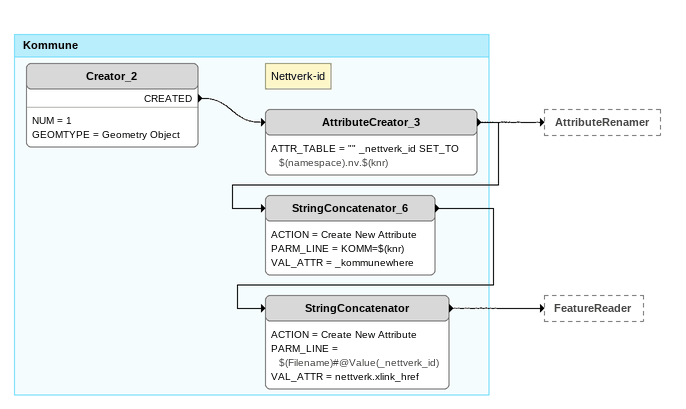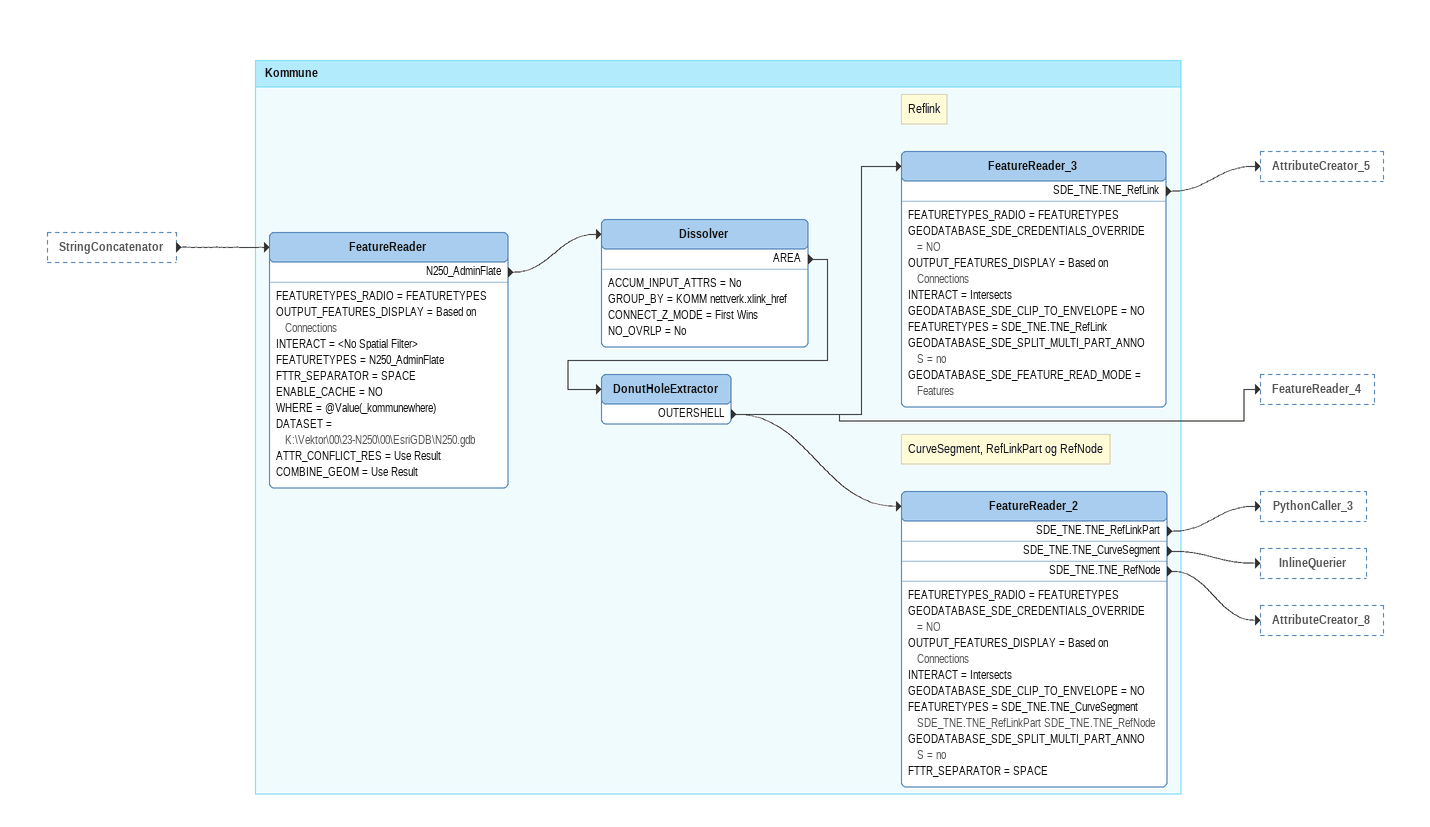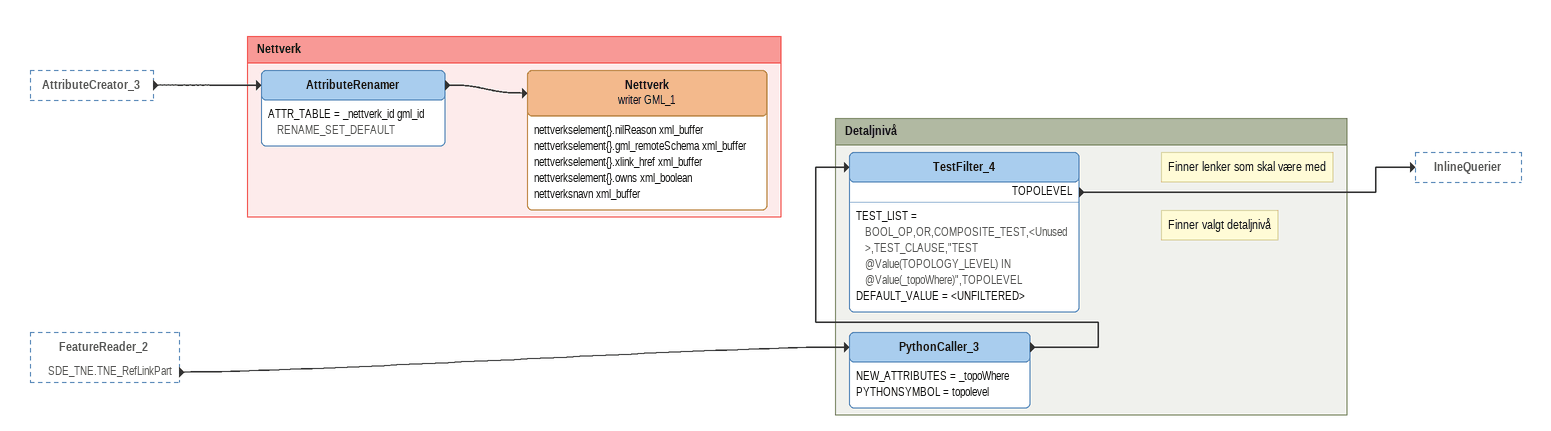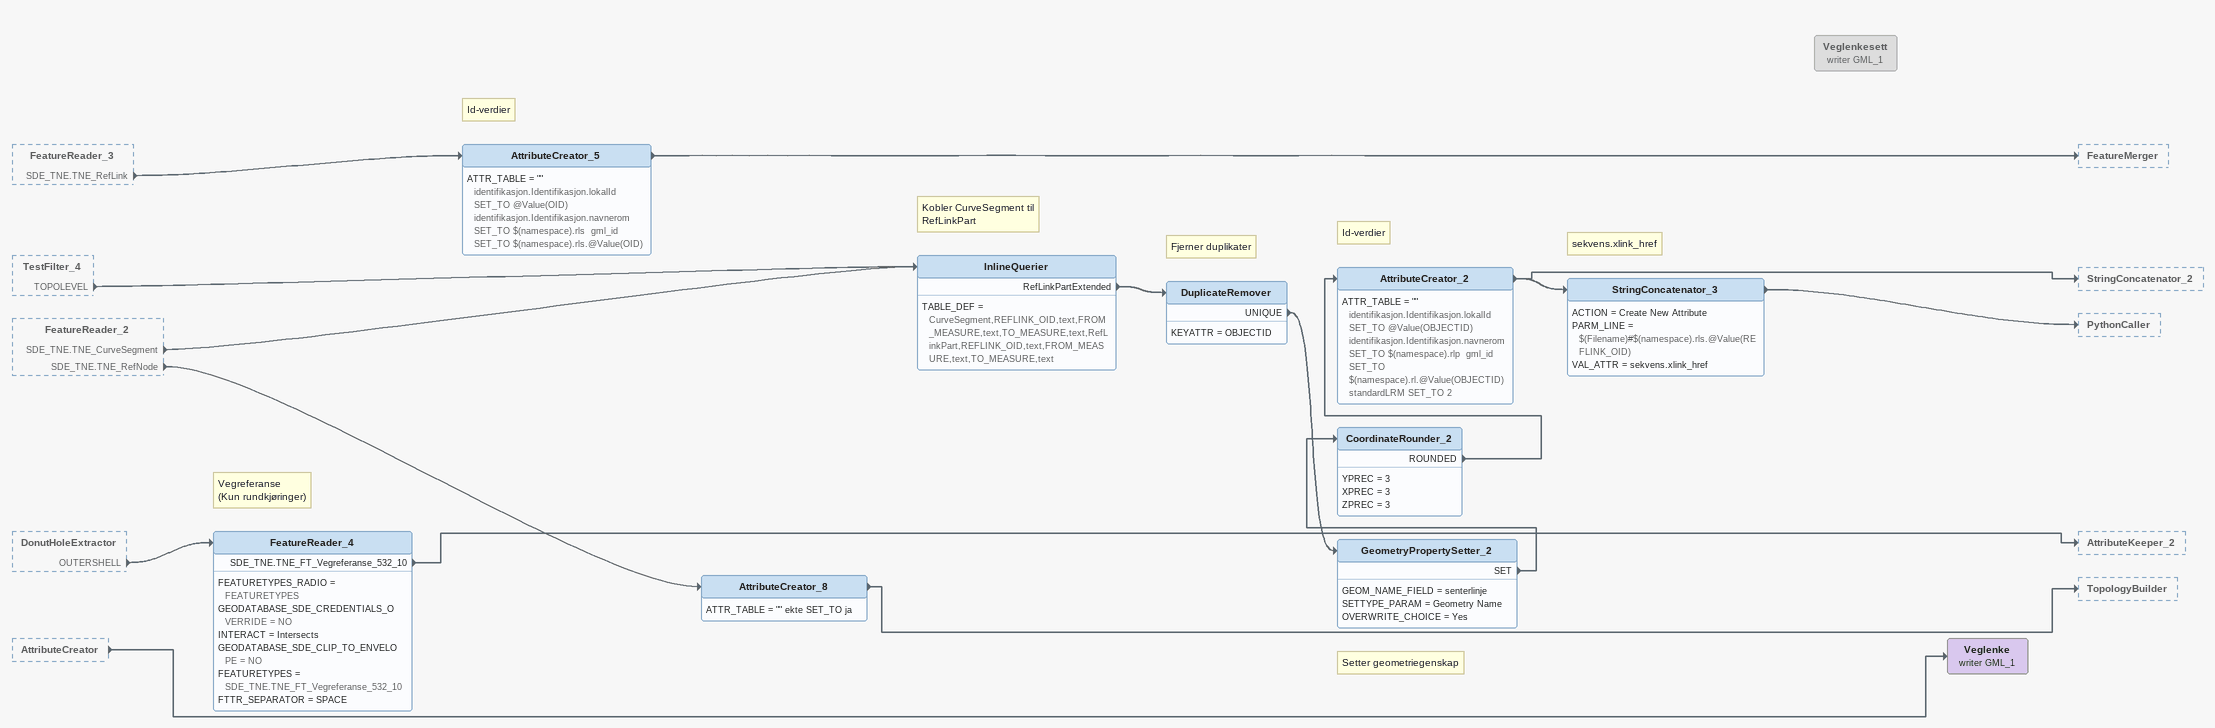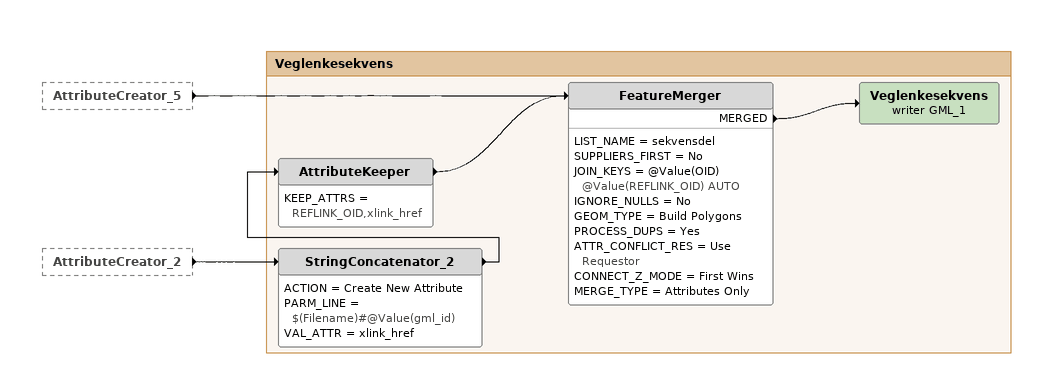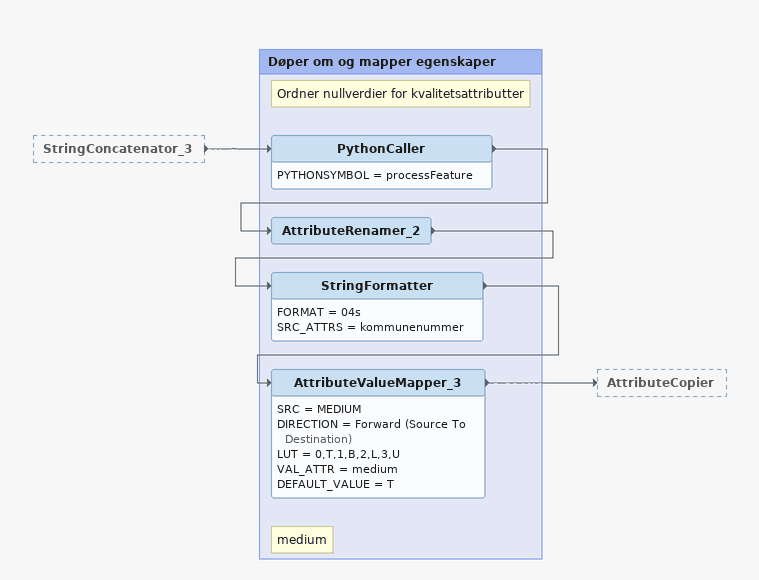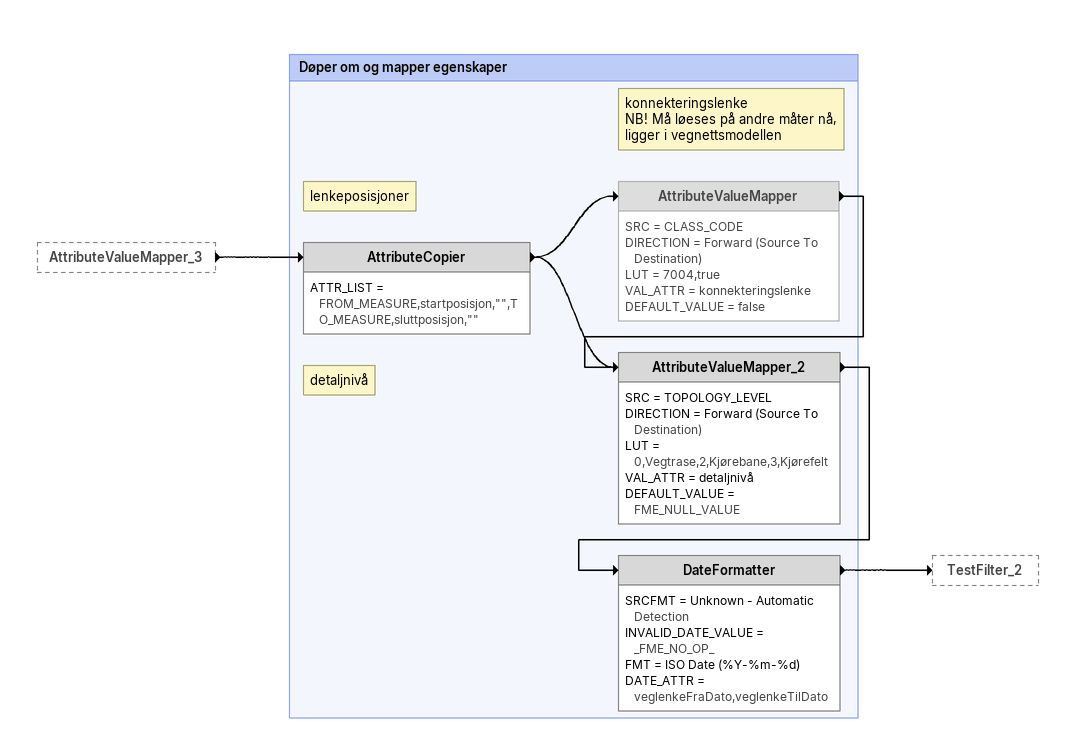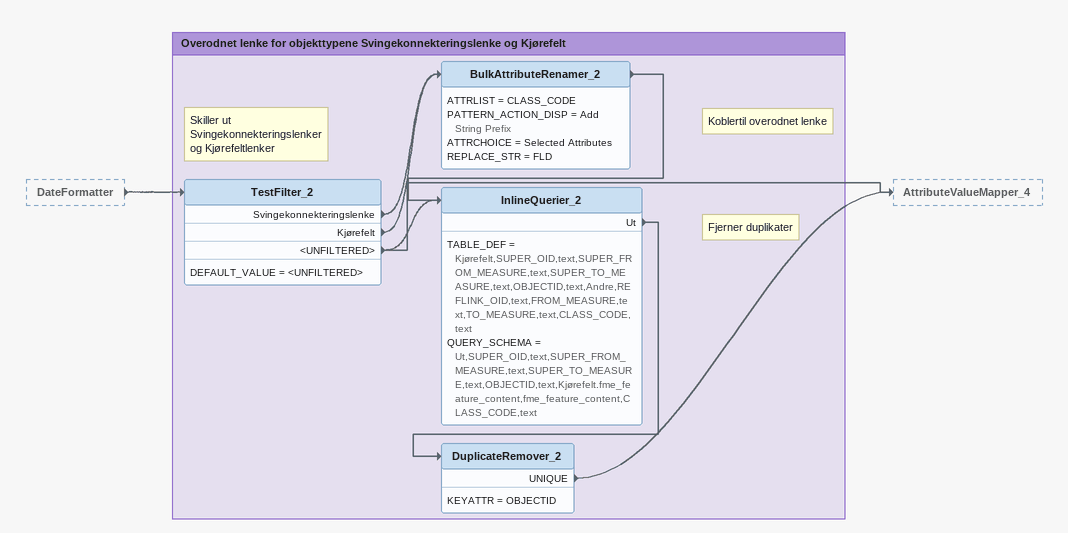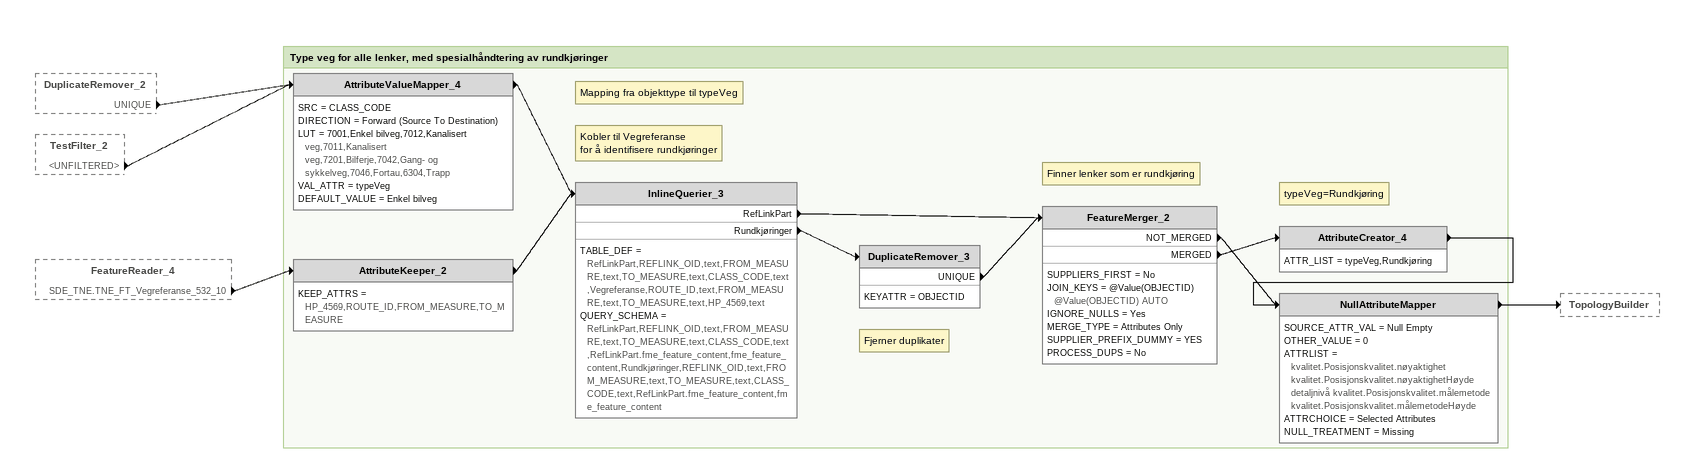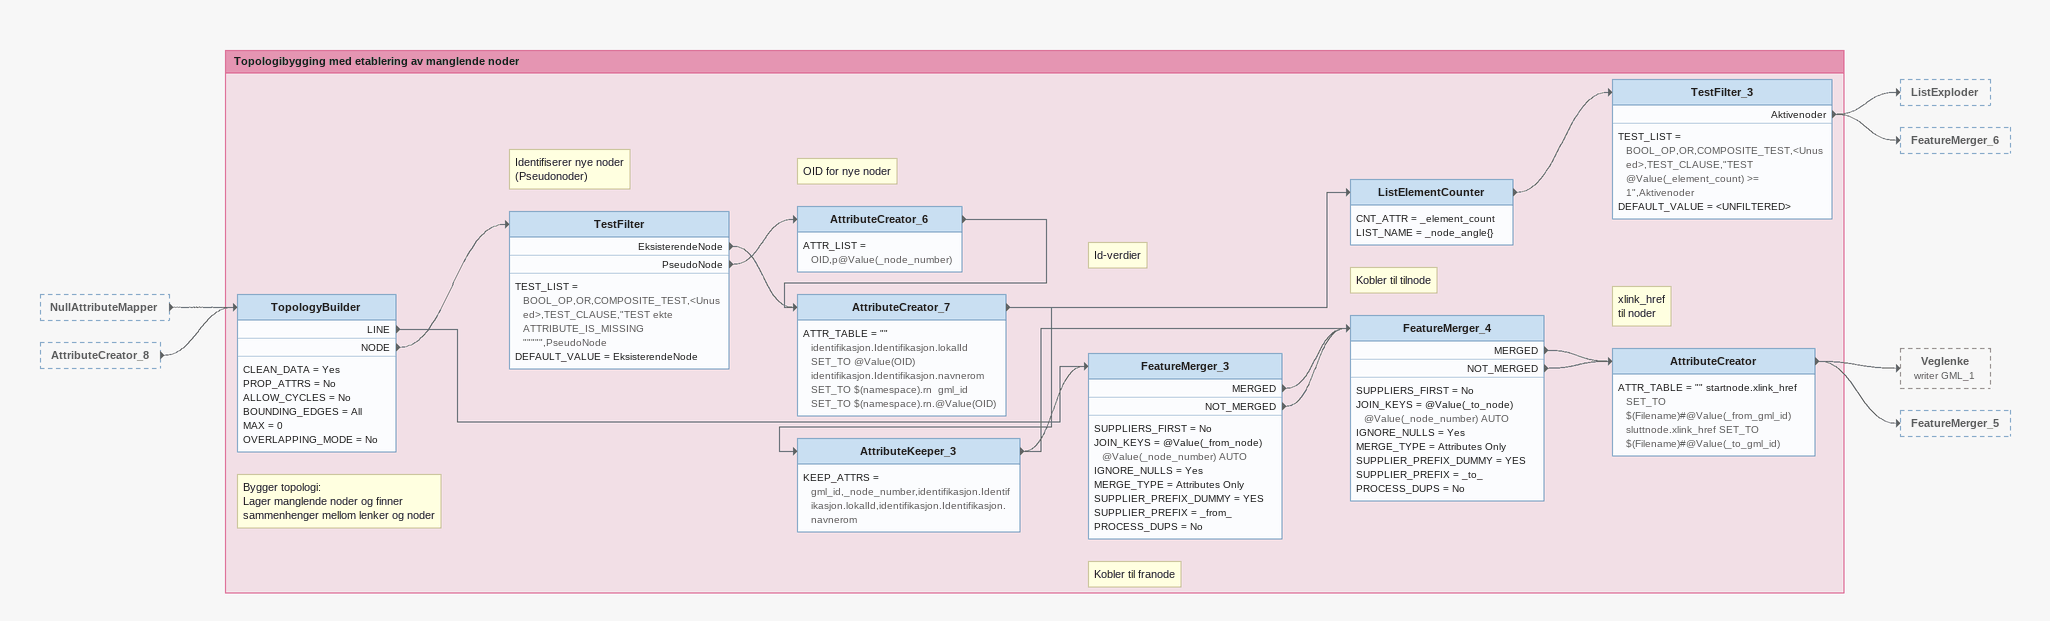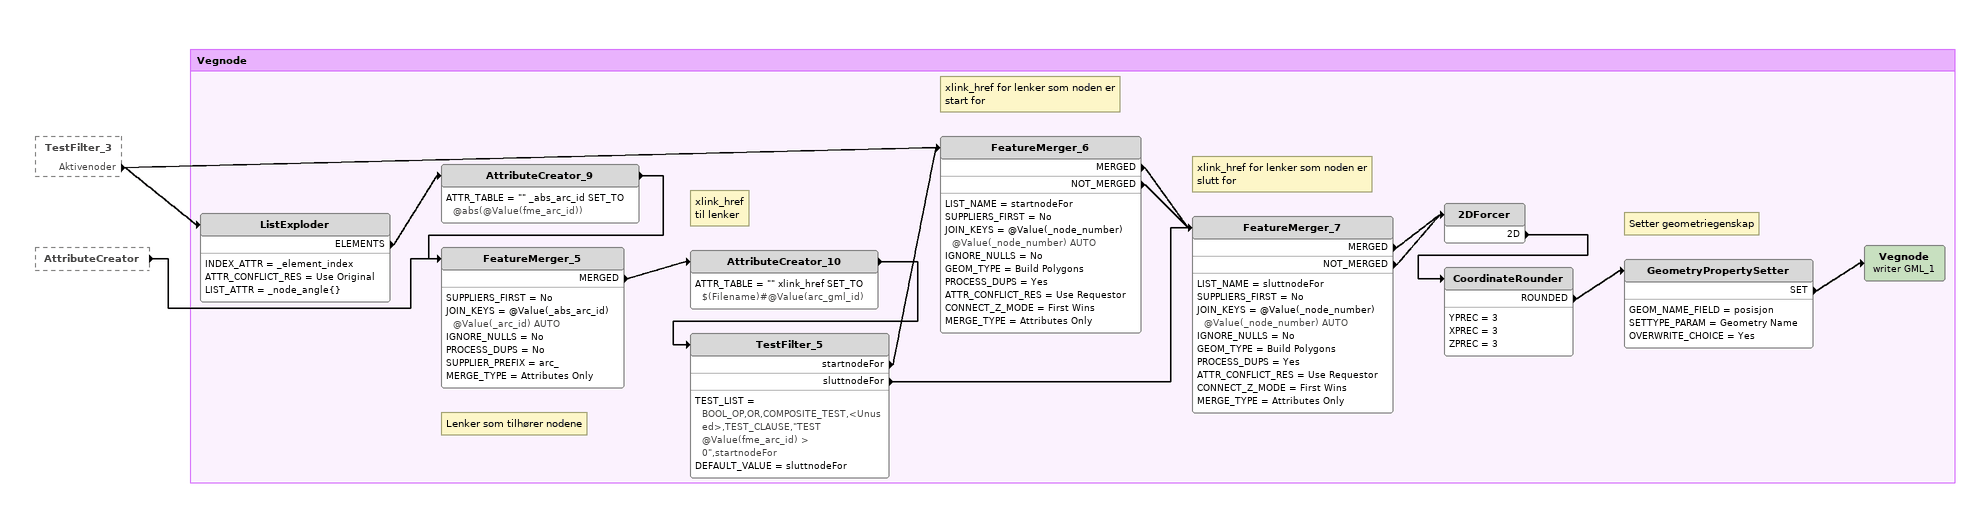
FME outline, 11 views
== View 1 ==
Bookmark: Kommune
Creator_2
    NUM = 1
    GEOMTYPE = Geometry Object
    CREATED -> AttributeCreator_3
Note: Nettverk-id
AttributeCreator_3
    ATTR_TABLE = "" _nettverk_id SET_TO $(namespace).nv.$(knr)
    -> AttributeRenamer
    -> StringConcatenator_6
StringConcatenator_6
    ACTION = Create New Attribute
    PARM_LINE = KOMM=$(knr)
    VAL_ATTR = _kommunewhere
    -> StringConcatenator
StringConcatenator
    ACTION = Create New Attribute
    PARM_LINE = $(Filename)#@Value(_nettverk_id)
    VAL_ATTR = nettverk.xlink_href
    -> FeatureReader

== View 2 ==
StringConcatenator [outside]
    -> FeatureReader

Bookmark: Kommune
FeatureReader
    FEATURETYPES_RADIO = FEATURETYPES
    OUTPUT_FEATURES_DISPLAY = Based on Connections
    INTERACT = <No Spatial Filter>
    FEATURETYPES = N250_AdminFlate
    FTTR_SEPARATOR = SPACE
    ENABLE_CACHE = NO
    WHERE = @Value(_kommunewhere)
    DATASET = K:\Vektor\00\23-N250\00\EsriGDB\N250.gdb
    ATTR_CONFLICT_RES = Use Result
    COMBINE_GEOM = Use Result
    N250_AdminFlate -> Dissolver
Dissolver
    ACCUM_INPUT_ATTRS = No
    GROUP_BY = KOMM nettverk.xlink_href
    CONNECT_Z_MODE = First Wins
    NO_OVRLP = No
    AREA -> DonutHoleExtractor
DonutHoleExtractor
    OUTERSHELL -> FeatureReader_2
    OUTERSHELL -> FeatureReader_3
    OUTERSHELL -> FeatureReader_4
Note: Reflink
FeatureReader_3
    FEATURETYPES_RADIO = FEATURETYPES
    GEODATABASE_SDE_CREDENTIALS_OVERRIDE = NO
    OUTPUT_FEATURES_DISPLAY = Based on Connections
    INTERACT = Intersects
    GEODATABASE_SDE_CLIP_TO_ENVELOPE = NO
    FEATURETYPES = SDE_TNE.TNE_RefLink
    GEODATABASE_SDE_SPLIT_MULTI_PART_ANNOS = no
    GEODATABASE_SDE_FEATURE_READ_MODE = Features
    SDE_TNE.TNE_RefLink -> AttributeCreator_5
Note: CurveSegment, RefLinkPart og RefNode
FeatureReader_2
    FEATURETYPES_RADIO = FEATURETYPES
    GEODATABASE_SDE_CREDENTIALS_OVERRIDE = NO
    OUTPUT_FEATURES_DISPLAY = Based on Connections
    INTERACT = Intersects
    GEODATABASE_SDE_CLIP_TO_ENVELOPE = NO
    FEATURETYPES = SDE_TNE.TNE_CurveSegment SDE_TNE.TNE_RefLinkPart SDE_TNE.TNE_RefNode
    GEODATABASE_SDE_SPLIT_MULTI_PART_ANNOS = no
    FTTR_SEPARATOR = SPACE
    SDE_TNE.TNE_RefLinkPart -> PythonCaller_3
    SDE_TNE.TNE_CurveSegment -> InlineQuerier
    SDE_TNE.TNE_RefNode -> AttributeCreator_8

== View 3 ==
AttributeCreator_3 [outside]
    -> AttributeRenamer
FeatureReader_2 [outside]
    SDE_TNE.TNE_RefLinkPart -> PythonCaller_3

Bookmark: Nettverk
AttributeRenamer
    ATTR_TABLE = _nettverk_id gml_id RENAME_SET_DEFAULT
    -> Nettverk (writer GML_1)
Nettverk (writer GML_1)
    attributes: nettverkselement{}.nilReason xml_buffer, nettverkselement{}.gml_remoteSchema xml_buffer, nettverkselement{}.xlink_href xml_buffer, nettverkselement{}.owns xml_boolean, nettverksnavn xml_buffer

Bookmark: Detaljnivå
Note: Finner valgt detaljnivå
PythonCaller_3
    NEW_ATTRIBUTES = _topoWhere
    PYTHONSYMBOL = topolevel
    -> TestFilter_4
Note: Finner lenker som skal være med
TestFilter_4
    TEST_LIST = BOOL_OP,OR,COMPOSITE_TEST,<Unused>,TEST_CLAUSE,"TEST @Value(TOPOLOGY_LEVEL) IN @Value(_topoWhere)",TOPOLEVEL
    DEFAULT_VALUE = <UNFILTERED>
    TOPOLEVEL -> InlineQuerier

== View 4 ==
FeatureReader_3 [outside]
    SDE_TNE.TNE_RefLink -> AttributeCreator_5
TestFilter_4 [outside]
    TOPOLEVEL -> InlineQuerier
FeatureReader_2 [outside]
    SDE_TNE.TNE_CurveSegment -> InlineQuerier
    SDE_TNE.TNE_RefNode -> AttributeCreator_8
DonutHoleExtractor [outside]
    OUTERSHELL -> FeatureReader_4
AttributeCreator [outside]
    -> Veglenke (writer GML_1)
Note: Id-verdier
AttributeCreator_5
    ATTR_TABLE = "" identifikasjon.Identifikasjon.lokalId SET_TO @Value(OID)  identifikasjon.Identifikasjon.navnerom SET_TO $(namespace).rls  gml_id SET_TO $(namespace).rls.@Value(OID)
    -> FeatureMerger
Note: Kobler CurveSegment til / RefLinkPart
InlineQuerier
    TABLE_DEF = CurveSegment,REFLINK_OID,text,FROM_MEASURE,text,TO_MEASURE,text,RefLinkPart,REFLINK_OID,text,FROM_MEASURE,text,TO_MEASURE,text
    RefLinkPartExtended -> DuplicateRemover
Note: Fjerner duplikater
DuplicateRemover
    KEYATTR = OBJECTID
    UNIQUE -> GeometryPropertySetter_2
Note: Setter geometriegenskap
GeometryPropertySetter_2
    GEOM_NAME_FIELD = senterlinje
    SETTYPE_PARAM = Geometry Name
    OVERWRITE_CHOICE = Yes
    SET -> CoordinateRounder_2
CoordinateRounder_2
    YPREC = 3
    XPREC = 3
    ZPREC = 3
    ROUNDED -> AttributeCreator_2
Note: Id-verdier
AttributeCreator_2
    ATTR_TABLE = "" identifikasjon.Identifikasjon.lokalId SET_TO @Value(OBJECTID)  identifikasjon.Identifikasjon.navnerom SET_TO $(namespace).rlp  gml_id SET_TO $(namespace).rl.@Value(OBJECTID)  standardLRM SET_TO 2
    -> StringConcatenator_2
    -> StringConcatenator_3
Note: sekvens.xlink_href
StringConcatenator_3
    ACTION = Create New Attribute
    PARM_LINE = $(Filename)#$(namespace).rls.@Value(REFLINK_OID)
    VAL_ATTR = sekvens.xlink_href
    -> PythonCaller
AttributeCreator_8
    ATTR_TABLE = "" ekte SET_TO ja
    -> TopologyBuilder
Note: Vegreferanse / (Kun rundkjøringer)
FeatureReader_4
    FEATURETYPES_RADIO = FEATURETYPES
    GEODATABASE_SDE_CREDENTIALS_OVERRIDE = NO
    INTERACT = Intersects
    GEODATABASE_SDE_CLIP_TO_ENVELOPE = NO
    FEATURETYPES = SDE_TNE.TNE_FT_Vegreferanse_532_10
    FTTR_SEPARATOR = SPACE
    SDE_TNE.TNE_FT_Vegreferanse_532_10 -> AttributeKeeper_2
Veglenke (writer GML_1)
Veglenkesett (writer GML_1) [off]

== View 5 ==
AttributeCreator_5 [outside]
    -> FeatureMerger
AttributeCreator_2 [outside]
    -> StringConcatenator_2

Bookmark: Veglenkesekvens
StringConcatenator_2
    ACTION = Create New Attribute
    PARM_LINE = $(Filename)#@Value(gml_id)
    VAL_ATTR = xlink_href
    -> AttributeKeeper
AttributeKeeper
    KEEP_ATTRS = REFLINK_OID,xlink_href
    -> FeatureMerger
FeatureMerger
    LIST_NAME = sekvensdel
    SUPPLIERS_FIRST = No
    JOIN_KEYS = @Value(OID) @Value(REFLINK_OID) AUTO
    IGNORE_NULLS = No
    GEOM_TYPE = Build Polygons
    PROCESS_DUPS = Yes
    ATTR_CONFLICT_RES = Use Requestor
    CONNECT_Z_MODE = First Wins
    MERGE_TYPE = Attributes Only
    MERGED -> Veglenkesekvens (writer GML_1)
Veglenkesekvens (writer GML_1)

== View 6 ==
StringConcatenator_3 [outside]
    -> PythonCaller

Bookmark: Døper om og mapper egenskaper
Note: Ordner nullverdier for kvalitetsattributter
PythonCaller
    PYTHONSYMBOL = processFeature
    -> AttributeRenamer_2
AttributeRenamer_2
    -> StringFormatter
StringFormatter
    FORMAT = 04s
    SRC_ATTRS = kommunenummer
    -> AttributeValueMapper_3
Note: medium
AttributeValueMapper_3
    SRC = MEDIUM
    DIRECTION = Forward (Source To Destination)
    LUT = 0,T,1,B,2,L,3,U
    VAL_ATTR = medium
    DEFAULT_VALUE = T
    -> AttributeCopier

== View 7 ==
AttributeValueMapper_3 [outside]
    -> AttributeCopier

Bookmark: Døper om og mapper egenskaper
Note: lenkeposisjoner
AttributeCopier
    ATTR_LIST = FROM_MEASURE,startposisjon,"",TO_MEASURE,sluttposisjon,""
    -> AttributeValueMapper
    -> AttributeValueMapper_2
Note: konnekteringslenke / NB! Må løeses på andre måter nå, ligger i vegnettsmodellen
AttributeValueMapper [off]
    SRC = CLASS_CODE
    DIRECTION = Forward (Source To Destination)
    LUT = 7004,true
    VAL_ATTR = konnekteringslenke
    DEFAULT_VALUE = false
    -> AttributeValueMapper_2
Note: detaljnivå
AttributeValueMapper_2
    SRC = TOPOLOGY_LEVEL
    DIRECTION = Forward (Source To Destination)
    LUT = 0,Vegtrase,2,Kjørebane,3,Kjørefelt
    VAL_ATTR = detaljnivå
    DEFAULT_VALUE = FME_NULL_VALUE
    -> DateFormatter
DateFormatter
    SRCFMT = Unknown - Automatic Detection
    INVALID_DATE_VALUE = _FME_NO_OP_
    FMT = ISO Date (%Y-%m-%d)
    DATE_ATTR = veglenkeFraDato,veglenkeTilDato
    -> TestFilter_2

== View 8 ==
DateFormatter [outside]
    -> TestFilter_2

Bookmark: Overodnet lenke for objekttypene Svingekonnekteringslenke og Kjørefelt
Note: Skiller ut / Svingekonnekteringslenker / og Kjørefeltlenker
TestFilter_2
    DEFAULT_VALUE = <UNFILTERED>
    Svingekonnekteringslenke -> BulkAttributeRenamer_2
    Kjørefelt -> BulkAttributeRenamer_2
    <UNFILTERED> -> InlineQuerier_2
    <UNFILTERED> -> AttributeValueMapper_4
BulkAttributeRenamer_2
    ATTRLIST = CLASS_CODE
    PATTERN_ACTION_DISP = Add String Prefix
    ATTRCHOICE = Selected Attributes
    REPLACE_STR = FLD
    -> InlineQuerier_2
Note: Koblertil overodnet lenke
InlineQuerier_2
    TABLE_DEF = Kjørefelt,SUPER_OID,text,SUPER_FROM_MEASURE,text,SUPER_TO_MEASURE,text,OBJECTID,text,Andre,REFLINK_OID,text,FROM_MEASURE,text,TO_MEASURE,text,CLASS_CODE,text
    QUERY_SCHEMA = Ut,SUPER_OID,text,SUPER_FROM_MEASURE,text,SUPER_TO_MEASURE,text,OBJECTID,text,Kjørefelt.fme_feature_content,fme_feature_content,CLASS_CODE,text
    Ut -> DuplicateRemover_2
Note: Fjerner duplikater
DuplicateRemover_2
    KEYATTR = OBJECTID
    UNIQUE -> AttributeValueMapper_4

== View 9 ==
DuplicateRemover_2 [outside]
    UNIQUE -> AttributeValueMapper_4
TestFilter_2 [outside]
    <UNFILTERED> -> AttributeValueMapper_4
FeatureReader_4 [outside]
    SDE_TNE.TNE_FT_Vegreferanse_532_10 -> AttributeKeeper_2

Bookmark: Type veg for alle lenker, med spesialhåndtering av rundkjøringer
Note: Mapping fra objekttype til typeVeg
AttributeValueMapper_4
    SRC = CLASS_CODE
    DIRECTION = Forward (Source To Destination)
    LUT = 7001,Enkel bilveg,7012,Kanalisert veg,7011,Kanalisert veg,7201,Bilferje,7042,Gang- og sykkelveg,7046,Fortau,6304,Trapp
    VAL_ATTR = typeVeg
    DEFAULT_VALUE = Enkel bilveg
    -> InlineQuerier_3
AttributeKeeper_2
    KEEP_ATTRS = HP_4569,ROUTE_ID,FROM_MEASURE,TO_MEASURE
    -> InlineQuerier_3
Note: Kobler til Vegreferanse / for å identifisere rundkjøringer
InlineQuerier_3
    TABLE_DEF = RefLinkPart,REFLINK_OID,text,FROM_MEASURE,text,TO_MEASURE,text,CLASS_CODE,text,Vegreferanse,ROUTE_ID,text,FROM_MEASURE,text,TO_MEASURE,text,HP_4569,text
    QUERY_SCHEMA = RefLinkPart,REFLINK_OID,text,FROM_MEASURE,text,TO_MEASURE,text,CLASS_CODE,text,RefLinkPart.fme_feature_content,fme_feature_content,Rundkjøringer,REFLINK_OID,text,FROM_MEASURE,text,TO_MEASURE,text,CLASS_CODE,text,RefLinkPart.fme_feature_content,fme_feature_content
    RefLinkPart -> FeatureMerger_2
    Rundkjøringer -> DuplicateRemover_3
Note: Fjerner duplikater
DuplicateRemover_3
    KEYATTR = OBJECTID
    UNIQUE -> FeatureMerger_2
Note: Finner lenker som er rundkjøring
FeatureMerger_2
    SUPPLIERS_FIRST = No
    JOIN_KEYS = @Value(OBJECTID) @Value(OBJECTID) AUTO
    IGNORE_NULLS = Yes
    MERGE_TYPE = Attributes Only
    SUPPLIER_PREFIX_DUMMY = YES
    PROCESS_DUPS = No
    NOT_MERGED -> NullAttributeMapper
    MERGED -> AttributeCreator_4
Note: typeVeg=Rundkjøring
AttributeCreator_4
    ATTR_LIST = typeVeg,Rundkjøring
    -> NullAttributeMapper
NullAttributeMapper
    SOURCE_ATTR_VAL = Null Empty
    OTHER_VALUE = 0
    ATTRLIST = kvalitet.Posisjonskvalitet.nøyaktighet kvalitet.Posisjonskvalitet.nøyaktighetHøyde detaljnivå kvalitet.Posisjonskvalitet.målemetode kvalitet.Posisjonskvalitet.målemetodeHøyde
    ATTRCHOICE = Selected Attributes
    NULL_TREATMENT = Missing
    -> TopologyBuilder

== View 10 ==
NullAttributeMapper [outside]
    -> TopologyBuilder
AttributeCreator_8 [outside]
    -> TopologyBuilder

Bookmark: Topologibygging med etablering av manglende noder
Note: Bygger topologi: / Lager manglende noder og finner sammenhenger mellom lenker og noder
TopologyBuilder
    CLEAN_DATA = Yes
    PROP_ATTRS = No
    ALLOW_CYCLES = No
    BOUNDING_EDGES = All
    MAX = 0
    OVERLAPPING_MODE = No
    LINE -> FeatureMerger_3
    NODE -> TestFilter
Note: Identifiserer nye noder / (Pseudonoder)
TestFilter
    TEST_LIST = BOOL_OP,OR,COMPOSITE_TEST,<Unused>,TEST_CLAUSE,"TEST ekte ATTRIBUTE_IS_MISSING """"",PseudoNode
    DEFAULT_VALUE = EksisterendeNode
    EksisterendeNode -> AttributeCreator_7
    PseudoNode -> AttributeCreator_6
Note: OID for nye noder
AttributeCreator_6
    ATTR_LIST = OID,p@Value(_node_number)
    -> AttributeCreator_7
Note: Id-verdier
AttributeCreator_7
    ATTR_TABLE = "" identifikasjon.Identifikasjon.lokalId SET_TO @Value(OID)  identifikasjon.Identifikasjon.navnerom SET_TO $(namespace).rn  gml_id SET_TO $(namespace).rn.@Value(OID)
    -> AttributeKeeper_3
    -> ListElementCounter
ListElementCounter
    CNT_ATTR = _element_count
    LIST_NAME = _node_angle{}
    -> TestFilter_3
TestFilter_3
    TEST_LIST = BOOL_OP,OR,COMPOSITE_TEST,<Unused>,TEST_CLAUSE,"TEST @Value(_element_count) >= 1",Aktivenoder
    DEFAULT_VALUE = <UNFILTERED>
    Aktivenoder -> ListExploder
    Aktivenoder -> FeatureMerger_6
AttributeKeeper_3
    KEEP_ATTRS = gml_id,_node_number,identifikasjon.Identifikasjon.lokalId,identifikasjon.Identifikasjon.navnerom
    -> FeatureMerger_3
    -> FeatureMerger_4
Note: Kobler til franode
FeatureMerger_3
    SUPPLIERS_FIRST = No
    JOIN_KEYS = @Value(_from_node) @Value(_node_number) AUTO
    IGNORE_NULLS = Yes
    MERGE_TYPE = Attributes Only
    SUPPLIER_PREFIX_DUMMY = YES
    SUPPLIER_PREFIX = _from_
    PROCESS_DUPS = No
    MERGED -> FeatureMerger_4
    NOT_MERGED -> FeatureMerger_4
Note: Kobler til tilnode
FeatureMerger_4
    SUPPLIERS_FIRST = No
    JOIN_KEYS = @Value(_to_node) @Value(_node_number) AUTO
    IGNORE_NULLS = Yes
    MERGE_TYPE = Attributes Only
    SUPPLIER_PREFIX_DUMMY = YES
    SUPPLIER_PREFIX = _to_
    PROCESS_DUPS = No
    MERGED -> AttributeCreator
    NOT_MERGED -> AttributeCreator
Note: xlink_href / til noder
AttributeCreator
    ATTR_TABLE = "" startnode.xlink_href SET_TO $(Filename)#@Value(_from_gml_id)  sluttnode.xlink_href SET_TO $(Filename)#@Value(_to_gml_id)
    -> Veglenke (writer GML_1)
    -> FeatureMerger_5

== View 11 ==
TestFilter_3 [outside]
    Aktivenoder -> ListExploder
    Aktivenoder -> FeatureMerger_6
AttributeCreator [outside]
    -> FeatureMerger_5

Bookmark: Vegnode
ListExploder
    INDEX_ATTR = _element_index
    ATTR_CONFLICT_RES = Use Original
    LIST_ATTR = _node_angle{}
    ELEMENTS -> AttributeCreator_9
AttributeCreator_9
    ATTR_TABLE = "" _abs_arc_id SET_TO @abs(@Value(fme_arc_id))
    -> FeatureMerger_5
Note: Lenker som tilhører nodene
FeatureMerger_5
    SUPPLIERS_FIRST = No
    JOIN_KEYS = @Value(_abs_arc_id) @Value(_arc_id) AUTO
    IGNORE_NULLS = No
    PROCESS_DUPS = No
    SUPPLIER_PREFIX = arc_
    MERGE_TYPE = Attributes Only
    MERGED -> AttributeCreator_10
Note: xlink_href / til lenker
AttributeCreator_10
    ATTR_TABLE = "" xlink_href SET_TO $(Filename)#@Value(arc_gml_id)
    -> TestFilter_5
TestFilter_5
    TEST_LIST = BOOL_OP,OR,COMPOSITE_TEST,<Unused>,TEST_CLAUSE,"TEST @Value(fme_arc_id) > 0",startnodeFor
    DEFAULT_VALUE = sluttnodeFor
    startnodeFor -> FeatureMerger_6
    sluttnodeFor -> FeatureMerger_7
Note: xlink_href for lenker som noden er start for
FeatureMerger_6
    LIST_NAME = startnodeFor
    SUPPLIERS_FIRST = No
    JOIN_KEYS = @Value(_node_number) @Value(_node_number) AUTO
    IGNORE_NULLS = No
    GEOM_TYPE = Build Polygons
    PROCESS_DUPS = Yes
    ATTR_CONFLICT_RES = Use Requestor
    CONNECT_Z_MODE = First Wins
    MERGE_TYPE = Attributes Only
    MERGED -> FeatureMerger_7
    NOT_MERGED -> FeatureMerger_7
Note: xlink_href for lenker som noden er slutt for
FeatureMerger_7
    LIST_NAME = sluttnodeFor
    SUPPLIERS_FIRST = No
    JOIN_KEYS = @Value(_node_number) @Value(_node_number) AUTO
    IGNORE_NULLS = No
    GEOM_TYPE = Build Polygons
    PROCESS_DUPS = Yes
    ATTR_CONFLICT_RES = Use Requestor
    CONNECT_Z_MODE = First Wins
    MERGE_TYPE = Attributes Only
    MERGED -> 2DForcer
    NOT_MERGED -> 2DForcer
2DForcer
    2D -> CoordinateRounder
CoordinateRounder
    YPREC = 3
    XPREC = 3
    ZPREC = 3
    ROUNDED -> GeometryPropertySetter
Note: Setter geometriegenskap
GeometryPropertySetter
    GEOM_NAME_FIELD = posisjon
    SETTYPE_PARAM = Geometry Name
    OVERWRITE_CHOICE = Yes
    SET -> Vegnode (writer GML_1)
Vegnode (writer GML_1)
